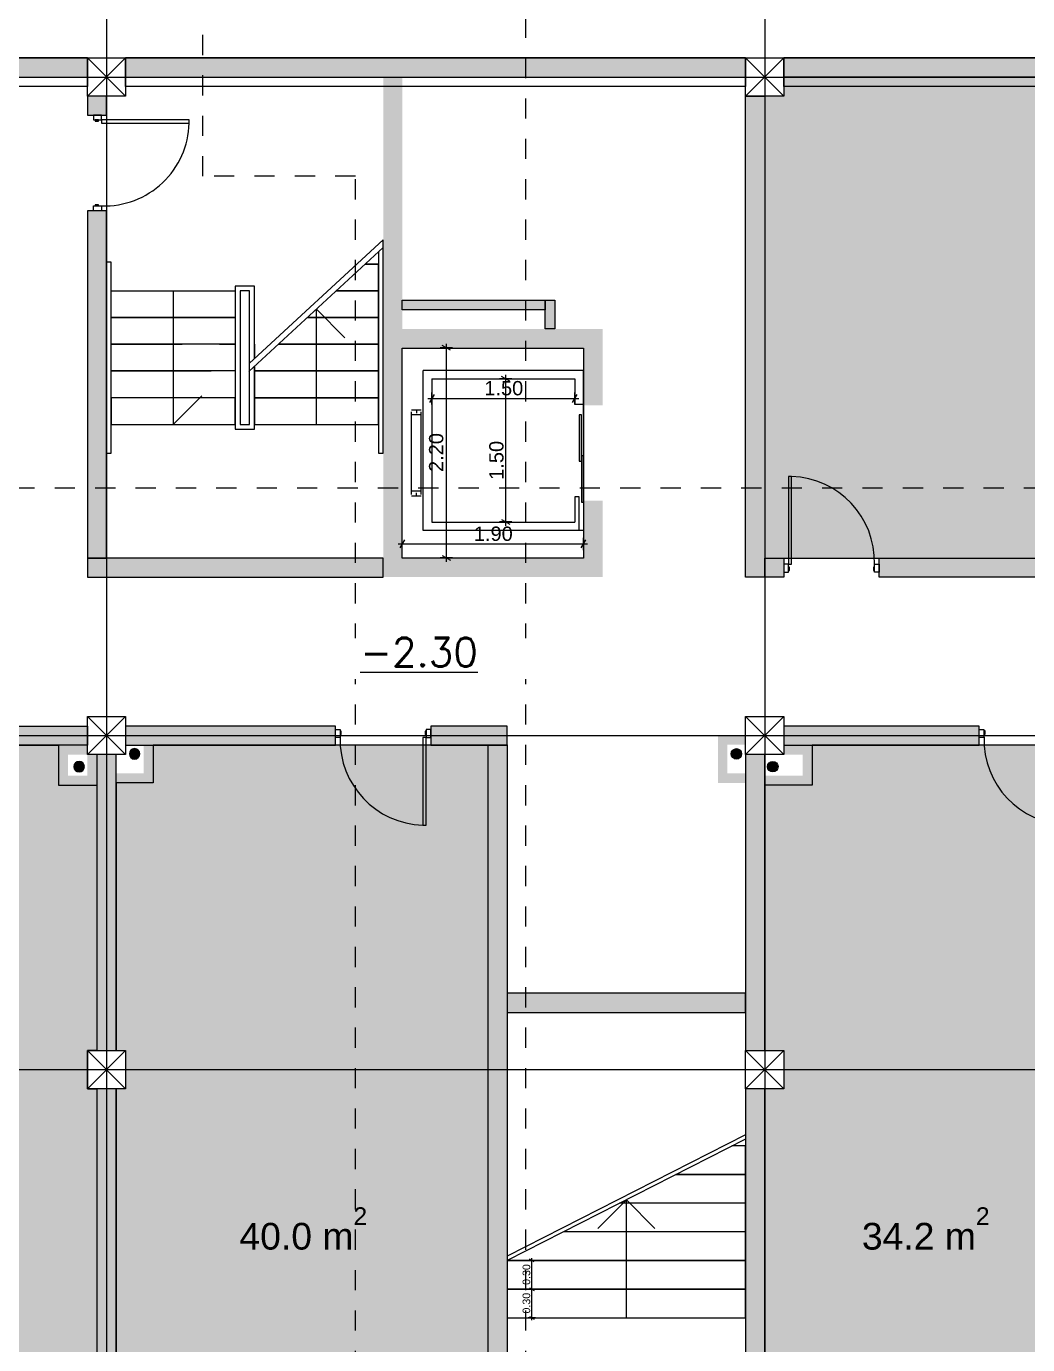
# Model space of a CAD drawing. Header units: millimetres. Extents: x 476244520 to 476657119, y 4620824743 to 4621446928.
# Drawn here: x 476396416 to 476406912, y 4620988538 to 4621002351 of the extents above; entities that cross this region are included whole.
import ezdxf

# ---------------------------------------------------------------- set-up
doc = ezdxf.new("R2010")
doc.units = ezdxf.units.MM
doc.header["$MEASUREMENT"] = 0
doc.set_wipeout_variables(frame=1)
doc.linetypes.add('Dashed', pattern=[423.333333, 211.666667, -211.666667])
doc.linetypes.add('Wipeout_Contour', pattern=[1000, 0, -1000])
for name, color, linetype, lineweight in [('2D Drafting - General_Pen_No__1_Pen_No__7', 7, 'Continuous', 0), ('2D Drafting - General_Pen_No__1_Pen_No__7_Pen_No__7', 7, 'Continuous', 0), ('2D Drafting - General_Pen_No__250_Pen_No__7_Pen_No__154', 154, 'Continuous', 0), ('2D Drafting - General_Pen_No__250_Pen_No__7_Pen_No__250', 7, 'Continuous', 0), ('2D Drafting - General_Pen_No__250_Pen_No__7_Pen_No__7', 7, 'Continuous', 0), ('Doors_Pen_No__7_Pen_No__7_Pen_No__7', 7, 'Continuous', 0), ('G-Anno-Nplt_Pen_No__142', 142, 'Continuous', 0), ('G-Anno-Nplt_Pen_No__250', 7, 'Continuous', 0), ('G-Anno-Nplt_Pen_No__4', 7, 'Continuous', 0), ('G-Anno-Nplt_Pen_No__7', 7, 'Continuous', 0), ('G-Anno-Nplt_Pen_No__8', 8, 'Continuous', 0), ('gegmebi_Pen_No__7_Pen_No__7', 7, 'Continuous', 0), ('New_._Pen_No__1', 1, 'Continuous', 0), ('New_2D Drafting - General_Pen_No__250_Pen_No__7', 7, 'Continuous', 0), ('New_2D Drafting - General_Pen_No__250_Pen_No__7_Pen_No__154', 154, 'Continuous', 0), ('New_2D Drafting - General_Pen_No__250_Pen_No__7_Pen_No__250', 7, 'Continuous', 0), ('New_2D Drafting - General_Pen_No__250_Pen_No__7_Pen_No__7', 7, 'Continuous', 0), ('New_2D Drafting - General_Pen_No__30_Pen_No__9_Pen_No__9_Pen_No__7', 7, 'Continuous', 0), ('New_R03_Nakveti_Pen_No__250', 7, 'Continuous', 0), ('New_R03_Nakveti_Pen_No__4', 7, 'Continuous', 0), ('New_reg_nak_Pen_No__7', 7, 'Continuous', 0), ('New_shenobebi_Pen_No__1', 1, 'Continuous', 0), ('New_shenobebi_Pen_No__7', 7, 'Continuous', 0), ('New_Structural - Bearing_Pen_No__250', 7, 'Continuous', 0), ('shaxtebi da milebi_Pen_No__1_Pen_No__1_Pen_No__1', 1, 'Continuous', 0), ('zoma_Pen_No__142', 142, 'Continuous', 0), ('zoma_Pen_No__5_Pen_No__5', 5, 'Continuous', 0)]:
    doc.layers.add(name, color=color, linetype=linetype, lineweight=lineweight)
doc.layers.add('zoma', color=7, linetype='Continuous')
doc.styles.add('GENERATED_STYLE_1', font='arial.ttf')
doc.styles.add('GENERATED_STYLE_2', font='arial.ttf')
doc.dimstyles.new('GENERATED_STYLE__1', dxfattribs={"dimtxt": 200, "dimasz": 64.421331, "dimexe": 0.18, "dimexo": 3, "dimgap": 0.09, "dimtad": 1, "dimtih": 1, "dimtoh": 1, "dimlfac": 0.001, "dimzin": 0, "dimdsep": 46, "dimtxsty": 'GENERATED_STYLE_2', "dimblk": 'ARROWHEAD_2', "dimblk1": 'ARROWHEAD_2', "dimblk2": 'ARROWHEAD_2', "dimcen": 0.09, "dimclrd": 142, "dimclre": 142, "dimclrt": 142, "dimadec": 0, "dimazin": 0, "dimtfac": 1, "dimtdec": 4, "dimtmove": 0, "dimatfit": 3, "dimfxl": 1, "dimtolj": 1, "dimtzin": 0, "dimarcsym": 0})
doc.dimstyles.new('GENERATED_STYLE__10', dxfattribs={"dimtxt": 150, "dimasz": 64.421331, "dimexe": 0.18, "dimexo": 3, "dimgap": 0.09, "dimtad": 1, "dimlfac": 0.001, "dimzin": 0, "dimdsep": 46, "dimtxsty": 'GENERATED_STYLE_2', "dimblk": 'ARROWHEAD_2', "dimblk1": 'ARROWHEAD_2', "dimblk2": 'ARROWHEAD_2', "dimcen": 0.09, "dimclrd": 142, "dimclre": 142, "dimclrt": 142, "dimadec": 0, "dimazin": 0, "dimtfac": 1, "dimtdec": 4, "dimtmove": 2, "dimatfit": 3, "dimfxl": 1, "dimtolj": 1, "dimtzin": 0, "dimarcsym": 0})
doc.dimstyles.new('GENERATED_STYLE__11', dxfattribs={"dimtxt": 150, "dimasz": 64.421331, "dimexe": 0.18, "dimexo": 3, "dimgap": 0.09, "dimtad": 1, "dimlfac": 0.001, "dimzin": 0, "dimdsep": 46, "dimtxsty": 'GENERATED_STYLE_2', "dimblk": 'ARROWHEAD_2', "dimblk1": 'ARROWHEAD_2', "dimblk2": 'ARROWHEAD_2', "dimcen": 0.09, "dimclrd": 142, "dimclre": 142, "dimclrt": 142, "dimadec": 0, "dimazin": 0, "dimtfac": 1, "dimtdec": 4, "dimtmove": 0, "dimatfit": 3, "dimfxl": 1, "dimtolj": 1, "dimtzin": 0, "dimarcsym": 0})
doc.dimstyles.new('GENERATED_STYLE__12', dxfattribs={"dimtxt": 80.000001, "dimasz": 38, "dimexe": 0.18, "dimexo": 3, "dimgap": 0.09, "dimtad": 1, "dimlfac": 0.001, "dimzin": 0, "dimdsep": 46, "dimtxsty": 'GENERATED_STYLE_2', "dimblk": 'ARROWHEAD_2', "dimblk1": 'ARROWHEAD_2', "dimblk2": 'ARROWHEAD_2', "dimcen": 0.09, "dimclrd": 142, "dimclre": 142, "dimclrt": 142, "dimadec": 0, "dimazin": 0, "dimtfac": 1, "dimtdec": 4, "dimtmove": 0, "dimatfit": 3, "dimfxl": 1, "dimtolj": 1, "dimtzin": 0, "dimarcsym": 0})
doc.dimstyles.new('GENERATED_STYLE__9', dxfattribs={"dimtxt": 150, "dimasz": 64.421331, "dimexe": 0.18, "dimexo": 3, "dimgap": 0.09, "dimtad": 1, "dimtih": 1, "dimtoh": 1, "dimlfac": 0.001, "dimzin": 0, "dimdsep": 46, "dimtxsty": 'GENERATED_STYLE_2', "dimblk": 'ARROWHEAD_2', "dimblk1": 'ARROWHEAD_2', "dimblk2": 'ARROWHEAD_2', "dimcen": 0.09, "dimclrd": 142, "dimclre": 142, "dimclrt": 142, "dimadec": 0, "dimazin": 0, "dimtfac": 1, "dimtdec": 4, "dimtmove": 0, "dimatfit": 3, "dimfxl": 1, "dimtolj": 1, "dimtzin": 0, "dimarcsym": 0})

# ---------------------------------------------------------------- blocks, each defined once
blk = doc.blocks.new('*D217', base_point=(476844527, 4621385791))
at = {"layer": 'zoma_Pen_No__142', "color": 142, "linetype": 'Continuous', "lineweight": 0, "transparency": 16777216}
for p, q in [((476400381, 4620996970), (476400332, 4620996886)), ((476400357, 4620996864), (476400357, 4620996992)), ((476402232, 4620996886), (476402281, 4620996970)), ((476402257, 4620996864), (476402257, 4620996992)), ((476400315, 4620996928), (476400357, 4620996928)), ((476400357, 4620996928), (476402257, 4620996928)), ((476402257, 4620996928), (476402298, 4620996928))]:
    blk.add_line(p, q, dxfattribs=at)
at = {"layer": 'zoma_Pen_No__142', "color": 142, "lineweight": 0, "transparency": 16777216, "insert": (476401107, 4620996958), "char_height": 150, "attachment_point": 7, "style": 'GENERATED_STYLE_2'}
blk.add_mtext('\\A1;{\\pql;\\fArial CYR|b0|i0|c204|p34;1.90}', dxfattribs=at)
blk = doc.blocks.new('ARROWHEAD_2')
at = {"color": 0, "linetype": 'Continuous', "lineweight": 0}
for p, q in [((0, 0), (-1, 0)), ((-0.38, -0.66), (0.38, 0.66))]:
    blk.add_line(p, q, dxfattribs=at)
blk = doc.blocks.new('*D218', base_point=(476844527, 4621385791))
at = {"layer": 'zoma_Pen_No__142', "color": 142, "linetype": 'Continuous', "lineweight": 0, "transparency": 16777216}
for p, q in [((476401504, 4620998658), (476401377, 4620998658)), ((476401483, 4620998634), (476401398, 4620998683)), ((476401441, 4620998658), (476401441, 4620998700)), ((476401441, 4620997158), (476401441, 4620998658)), ((476401504, 4620997158), (476401377, 4620997158)), ((476401398, 4620997183), (476401483, 4620997134)), ((476401441, 4620997117), (476401441, 4620997158))]:
    blk.add_line(p, q, dxfattribs=at)
at = {"layer": 'zoma_Pen_No__142', "color": 142, "lineweight": 0, "transparency": 16777216, "insert": (476401420, 4620997600), "char_height": 150, "attachment_point": 7, "rotation": 90, "style": 'GENERATED_STYLE_2'}
blk.add_mtext('\\A1;{\\pql;\\fArial CYR|b0|i0|c204|p34;1.50}', dxfattribs=at)
blk = doc.blocks.new('*D219', base_point=(476844527, 4621385791))
at = {"layer": 'zoma_Pen_No__142', "color": 142, "linetype": 'Continuous', "lineweight": 0, "transparency": 16777216}
for p, q in [((476400691, 4620998495), (476400642, 4620998410)), ((476400667, 4620998389), (476400667, 4620998516)), ((476402142, 4620998410), (476402191, 4620998495)), ((476402167, 4620998389), (476402167, 4620998516)), ((476400625, 4620998453), (476400667, 4620998453)), ((476400667, 4620998453), (476402167, 4620998453)), ((476402167, 4620998453), (476402208, 4620998453))]:
    blk.add_line(p, q, dxfattribs=at)
at = {"layer": 'zoma_Pen_No__142', "color": 142, "lineweight": 0, "transparency": 16777216, "insert": (476401217, 4620998483), "char_height": 150, "attachment_point": 7, "style": 'GENERATED_STYLE_2'}
blk.add_mtext('\\A1;{\\pql;\\fArial CYR|b0|i0|c204|p34;1.50}', dxfattribs=at)
blk = doc.blocks.new('*D220', base_point=(476844527, 4621385791))
at = {"layer": 'zoma_Pen_No__142', "color": 142, "linetype": 'Continuous', "lineweight": 0, "transparency": 16777216}
for p, q in [((476400882, 4620998982), (476400755, 4620998982)), ((476400861, 4620998957), (476400776, 4620999006)), ((476400819, 4620998982), (476400819, 4620999023)), ((476400819, 4620996782), (476400819, 4620998982)), ((476400882, 4620996782), (476400755, 4620996782)), ((476400776, 4620996806), (476400861, 4620996757)), ((476400819, 4620996740), (476400819, 4620996782))]:
    blk.add_line(p, q, dxfattribs=at)
at = {"layer": 'zoma_Pen_No__142', "color": 142, "lineweight": 0, "transparency": 16777216, "insert": (476400789, 4620997682), "char_height": 150, "attachment_point": 7, "rotation": 90, "style": 'GENERATED_STYLE_2'}
blk.add_mtext('\\A1;{\\pql;\\fArial CYR|b0|i0|c204|p34;2.20}', dxfattribs=at)
blk = doc.blocks.new('*D221', base_point=(476844527, 4621385791))
at = {"layer": 'zoma_Pen_No__142', "color": 142, "linetype": 'Continuous', "lineweight": 0, "transparency": 16777216}
for p, q in [((476401752, 4620989120), (476401677, 4620989120)), ((476401690, 4620989134), (476401740, 4620989106)), ((476401715, 4620988820), (476401715, 4620989120)), ((476401752, 4620988820), (476401677, 4620988820)), ((476401690, 4620988834), (476401740, 4620988806)), ((476401715, 4620988796), (476401715, 4620988820))]:
    blk.add_line(p, q, dxfattribs=at)
at = {"layer": 'zoma_Pen_No__142', "color": 142, "lineweight": 0, "transparency": 16777216, "insert": (476401699, 4620988864), "char_height": 80, "attachment_point": 7, "rotation": 90, "style": 'GENERATED_STYLE_2'}
blk.add_mtext('\\A1;{\\pql;\\fArial CYR|b0|i0|c204|p34;0.30}', dxfattribs=at)
blk = doc.blocks.new('*D222', base_point=(476844527, 4621385791))
at = {"layer": 'zoma_Pen_No__142', "color": 142, "linetype": 'Continuous', "lineweight": 0, "transparency": 16777216}
for p, q in [((476401752, 4620989420), (476401677, 4620989420)), ((476401740, 4620989406), (476401690, 4620989434)), ((476401715, 4620989420), (476401715, 4620989445)), ((476401715, 4620989120), (476401715, 4620989420)), ((476401752, 4620989120), (476401677, 4620989120)), ((476401690, 4620989134), (476401740, 4620989106))]:
    blk.add_line(p, q, dxfattribs=at)
at = {"layer": 'zoma_Pen_No__142', "color": 142, "lineweight": 0, "transparency": 16777216, "insert": (476401699, 4620989164), "char_height": 80, "attachment_point": 7, "rotation": 90, "style": 'GENERATED_STYLE_2'}
blk.add_mtext('\\A1;{\\pql;\\fArial CYR|b0|i0|c204|p34;0.30}', dxfattribs=at)
blk = doc.blocks.new('*D361', base_point=(476844527, 4621385791))
at = {"layer": 'zoma_Pen_No__142', "color": 142, "linetype": 'Continuous', "lineweight": 0, "transparency": 16777216}
for p, q in [((476390554, 4621024182), (476390554, 4621024309)), ((476397054, 4621024182), (476397054, 4621024309)), ((476390579, 4621024288), (476390530, 4621024204)), ((476390554, 4621024246), (476397054, 4621024246)), ((476397079, 4621024288), (476397030, 4621024204))]:
    blk.add_line(p, q, dxfattribs=at)
at = {"layer": 'zoma_Pen_No__142', "color": 142, "lineweight": 0, "transparency": 16777216, "char_height": 200, "attachment_point": 7, "style": 'GENERATED_STYLE_2'}
for s, insert in [('\\A1;{\\pql;\\fArial CYR|b0|i0|c204|p34;6.50}', (476393538, 4621024286)), ('\\A1;{\\pql;\\fArial CYR|b0|i0|c204|p34;0.40}', (476396498, 4621024286))]:
    blk.add_mtext(s, dxfattribs=dict(at, insert=insert))
blk = doc.blocks.new('*D362', base_point=(476844527, 4621385791))
at = {"layer": 'zoma_Pen_No__142', "color": 142, "linetype": 'Continuous', "lineweight": 0, "transparency": 16777216}
for p, q in [((476397054, 4621024182), (476397054, 4621024309)), ((476397454, 4621024182), (476397454, 4621024309)), ((476397079, 4621024288), (476397030, 4621024204)), ((476397054, 4621024246), (476397454, 4621024246)), ((476397479, 4621024288), (476397430, 4621024204))]:
    blk.add_line(p, q, dxfattribs=at)
blk = doc.blocks.new('*D363', base_point=(476844527, 4621385791))
at = {"layer": 'zoma_Pen_No__142', "color": 142, "linetype": 'Continuous', "lineweight": 0, "transparency": 16777216}
for p, q in [((476397454, 4621024182), (476397454, 4621024309)), ((476403954, 4621024182), (476403954, 4621024309)), ((476397479, 4621024288), (476397430, 4621024204)), ((476397454, 4621024246), (476403954, 4621024246)), ((476403979, 4621024288), (476403930, 4621024204))]:
    blk.add_line(p, q, dxfattribs=at)
at = {"layer": 'zoma_Pen_No__142', "color": 142, "lineweight": 0, "transparency": 16777216, "char_height": 200, "attachment_point": 7, "style": 'GENERATED_STYLE_2'}
for s, insert in [('\\A1;{\\pql;\\fArial CYR|b0|i0|c204|p34;6.50}', (476400438, 4621024286)), ('\\A1;{\\pql;\\fArial CYR|b0|i0|c204|p34;0.40}', (476403398, 4621024286))]:
    blk.add_mtext(s, dxfattribs=dict(at, insert=insert))
blk = doc.blocks.new('*D364', base_point=(476844527, 4621385791))
at = {"layer": 'zoma_Pen_No__142', "color": 142, "linetype": 'Continuous', "lineweight": 0, "transparency": 16777216}
for p, q in [((476403954, 4621024182), (476403954, 4621024309)), ((476404354, 4621024182), (476404354, 4621024309)), ((476403979, 4621024288), (476403930, 4621024204)), ((476403954, 4621024246), (476404354, 4621024246)), ((476404379, 4621024288), (476404330, 4621024204))]:
    blk.add_line(p, q, dxfattribs=at)
blk = doc.blocks.new('*D365', base_point=(476844527, 4621385791))
at = {"layer": 'zoma_Pen_No__142', "color": 142, "linetype": 'Continuous', "lineweight": 0, "transparency": 16777216}
for p, q in [((476404354, 4621024182), (476404354, 4621024309)), ((476410854, 4621024182), (476410854, 4621024309)), ((476404379, 4621024288), (476404330, 4621024204)), ((476404354, 4621024246), (476410854, 4621024246)), ((476410879, 4621024288), (476410830, 4621024204))]:
    blk.add_line(p, q, dxfattribs=at)
at = {"layer": 'zoma_Pen_No__142', "color": 142, "lineweight": 0, "transparency": 16777216, "char_height": 200, "attachment_point": 7, "style": 'GENERATED_STYLE_2'}
for s, insert in [('\\A1;{\\pql;\\fArial CYR|b0|i0|c204|p34;6.50}', (476407338, 4621024286)), ('\\A1;{\\pql;\\fArial CYR|b0|i0|c204|p34;0.40}', (476410298, 4621024286))]:
    blk.add_mtext(s, dxfattribs=dict(at, insert=insert))

msp = doc.modelspace()

# ---------------------------------------------------------------- hatches: boundary and pattern name
at = {"layer": '2D Drafting - General_Pen_No__250_Pen_No__7_Pen_No__154', "linetype": 'Continuous', "lineweight": 0}
for points in [[(476397055.829, 4621001820.052), (476397055.829, 4621002020.052), (476390555.829, 4621002020.052), (476390555.829, 4621001820.052)], [(476403955.829, 4621001820.052), (476403955.829, 4621002020.052), (476397455.829, 4621002020.052), (476397455.829, 4621001820.052)], [(476410855.829, 4621001820.052), (476410855.829, 4621002020.052), (476404355.829, 4621002020.052), (476404355.829, 4621001820.052)]]:
    msp.add_hatch(color=154, dxfattribs=at).paths.add_polyline_path(points)
at = {"layer": '2D Drafting - General_Pen_No__250_Pen_No__7_Pen_No__7', "linetype": 'Continuous', "lineweight": 0}
for points in [[(476400156.619, 4621001820.052), (476400356.619, 4621001820.052), (476400356.619, 4620999180.062), (476400156.619, 4620999180.062)], [(476397255.829, 4621001419.64), (476397255.829, 4621001620.052), (476397055.829, 4621001620.052), (476397055.829, 4621001419.64)], [(476404155.749, 4621001620.052), (476404155.749, 4620996580.214), (476403955.749, 4620996580.214), (476403955.749, 4621001620.052)], [(476397255.829, 4620996780.214), (476397255.829, 4621000419.64), (476397055.829, 4621000419.64), (476397055.829, 4620996780.214)], [(476404355.829, 4620996780.214), (476404355.829, 4620996580.214), (476404155.829, 4620996580.214), (476404155.829, 4620996780.214)], [(476409105.96, 4620996580.214), (476405355.829, 4620996580.214), (476405355.829, 4620996780.214), (476409105.96, 4620996780.214)], [(476395005.829, 4620994820.052), (476395005.829, 4620995020.052), (476397055.829, 4620995020.052), (476397055.829, 4620994820.052)], [(476399655.829, 4620995020.052), (476397455.829, 4620995020.052), (476397455.829, 4620994820.052), (476399655.829, 4620994820.052)], [(476401455.829, 4620995020.052), (476400655.829, 4620995020.052), (476400655.829, 4620994820.052), (476401455.829, 4620994820.052)], [(476406405.04, 4620994820.052), (476406405.04, 4620995020.052), (476404355.04, 4620995020.052), (476404355.04, 4620994820.052)], [(476403665.641, 4620994423.31), (476403955.829, 4620994423.31), (476403955.829, 4620994523.31), (476403765.829, 4620994523.31), (476403765.829, 4620994823.766), (476403955.829, 4620994823.766), (476403955.829, 4620994923.31), (476403665.829, 4620994923.31), (476403665.641, 4620994923.31)], [(476396754.207, 4620994820.052), (476397054.207, 4620994820.052), (476397054.207, 4620994720.052), (476396854.207, 4620994720.052), (476396854.207, 4620994499.221), (476397054.559, 4620994499.221), (476397054.559, 4620994720.052), (476397154.207, 4620994720.052), (476397154.207, 4620994499.221), (476397154.207, 4620994399.034), (476396754.207, 4620994399.034)], [(476397645.829, 4620994823.31), (476397746.017, 4620994823.31), (476397746.017, 4620994423.31), (476397355.829, 4620994423.31), (476397355.829, 4620994523.31), (476397645.829, 4620994523.31)], [(476401255.829, 4620984520.052), (476401255.829, 4620994823.31), (476401455.829, 4620994823.31), (476401455.829, 4620984520.052)], [(476404154.207, 4620994399.034), (476404654.207, 4620994399.034), (476404654.207, 4620994820.052), (476404354.207, 4620994820.052), (476404354.207, 4620994720.052), (476404554.207, 4620994720.052), (476404554.207, 4620994499.221), (476404154.207, 4620994499.221)], [(476397155.829, 4620994720.052), (476397155.829, 4620991620.052), (476397355.829, 4620991620.052), (476397355.829, 4620994720.052)], [(476403955.829, 4620991620.052), (476404155.829, 4620991620.052), (476404155.829, 4620994720.052), (476403955.829, 4620994720.052)], [(476397155.829, 4620984720.052), (476397355.829, 4620984720.052), (476397355.829, 4620991220.052), (476397155.829, 4620991220.052)], [(476403955.829, 4620984720.052), (476404155.829, 4620984720.052), (476404155.829, 4620991220.052), (476403955.829, 4620991220.052)]]:
    msp.add_hatch(color=7, dxfattribs=at).paths.add_polyline_path(points)
at = {"layer": 'G-Anno-Nplt_Pen_No__7', "linetype": 'Continuous', "lineweight": 0}
msp.add_hatch(color=7, dxfattribs=at).paths.add_polyline_path([(476397055.829, 4620996580.214), (476400156.619, 4620996580.214), (476400156.619, 4620996780.214), (476397055.829, 4620996780.214)])
at = {"layer": 'G-Anno-Nplt_Pen_No__8', "linetype": 'Continuous', "lineweight": 0, "true_color": 0x202020}
for points in [[(476404155.829, 4620999180.062), (476404155.829, 4620996780.214), (476409105.96, 4620996780.214), (476409105.96, 4620995020.052), (476410555.829, 4620995020.052), (476410555.829, 4620995410.24), (476410955.829, 4620995410.24), (476410955.829, 4621001620.052), (476410855.829, 4621001620.052), (476410855.829, 4621001820.052), (476404355.829, 4621001820.052), (476404355.829, 4621001620.052), (476404155.829, 4621001620.052)], [(476393905.829, 4620984520.052), (476393905.829, 4620994820.052), (476396754.207, 4620994820.052), (476396754.207, 4620994399.034), (476397155.829, 4620994399.034), (476397155.829, 4620991620.052), (476397055.829, 4620991620.052), (476397055.829, 4620991220.052), (476397155.829, 4620991220.052), (476397155.829, 4620984720.052), (476397055.829, 4620984720.052), (476397055.829, 4620984520.052)], [(476397355.829, 4620984720.052), (476397455.829, 4620984720.052), (476397455.829, 4620984520.052), (476401255.829, 4620984520.052), (476401255.829, 4620994820.052), (476397746.017, 4620994820.052), (476397746.017, 4620994423.31), (476397355.829, 4620994423.31), (476397355.829, 4620991620.052), (476397455.83, 4620991620.052), (476397455.83, 4620991220.052), (476397355.829, 4620991220.052)], [(476404155.829, 4620991220.052), (476404155.829, 4620984720.052), (476404355.829, 4620984720.052), (476404355.829, 4620984520.052), (476407505.829, 4620984520.052), (476407505.829, 4620994820.052), (476404654.207, 4620994820.052), (476404654.207, 4620994399.034), (476404155.829, 4620994399.034), (476404155.829, 4620991620.052), (476404355.829, 4620991620.052), (476404355.829, 4620991220.052)]]:
    msp.add_hatch(color=250, dxfattribs=at).paths.add_polyline_path(points)
at = {"layer": 'New_2D Drafting - General_Pen_No__250_Pen_No__7', "linetype": 'Continuous', "lineweight": 0}
msp.add_hatch(color=7, dxfattribs=at).paths.add_polyline_path([(476403955.829, 4620992020.051), (476403955.829, 4620992220.057), (476401455.829, 4620992220.051), (476401455.829, 4620992020.051)])
at = {"layer": 'New_2D Drafting - General_Pen_No__250_Pen_No__7_Pen_No__154', "linetype": 'Continuous', "lineweight": 0}
for points in [[(476400156.619, 4620999180.062), (476400356.619, 4620999180.062), (476402456.619, 4620999180.062), (476402456.619, 4620998380.062), (476402256.619, 4620998380.062), (476402256.619, 4620998980.062), (476400356.619, 4620998980.062), (476400156.619, 4620998980.062)], [(476400156.619, 4620998980.062), (476400356.619, 4620998980.062), (476400356.619, 4620996780.062), (476402256.619, 4620996780.062), (476402256.619, 4620997380.062), (476402456.619, 4620997380.062), (476402456.619, 4620996580.062), (476400156.619, 4620996580.062), (476400156.619, 4620996780.062)]]:
    msp.add_hatch(color=154, dxfattribs=at).paths.add_polyline_path(points)
at = {"layer": 'New_2D Drafting - General_Pen_No__250_Pen_No__7_Pen_No__7', "linetype": 'Continuous', "lineweight": 0}
msp.add_hatch(color=7, dxfattribs=at).paths.add_polyline_path([(476400355.829, 4620999380.522), (476400355.829, 4620999480.522), (476401855.829, 4620999480.522), (476401855.829, 4620999380.522)])
at = {"layer": 'New_2D Drafting - General_Pen_No__30_Pen_No__9_Pen_No__9_Pen_No__7', "linetype": 'Continuous', "lineweight": 0}
msp.add_hatch(color=7, dxfattribs=at).paths.add_polyline_path([(476401955.829, 4620999480.522), (476401955.829, 4620999180.062), (476401855.829, 4620999180.062), (476401855.829, 4620999480.522)])
at = {"layer": 'shaxtebi da milebi_Pen_No__1_Pen_No__1_Pen_No__1', "linetype": 'Continuous', "lineweight": 0}
for points in [[(476397605.829, 4620994728.31, -1), (476397495.829, 4620994728.31, -1)], [(476403804.207, 4620994728.31, 1), (476403914.207, 4620994728.31, 1)], [(476396969.084, 4620994539.221, -1), (476396969.084, 4620994649.221, -1)], [(476404240.829, 4620994539.221, 1), (476404240.829, 4620994649.221, 1)]]:
    msp.add_hatch(color=1, dxfattribs=at).paths.add_polyline_path(points)

# ---------------------------------------------------------------- linework, layer by layer
at = {"layer": '2D Drafting - General_Pen_No__1_Pen_No__7', "color": 7, "linetype": 'Continuous', "lineweight": 0}
for p, q in [((476397055.829, 4621001620.052), (476397455.829, 4621002020.052)), ((476397455.829, 4621001620.052), (476397055.829, 4621002020.052)), ((476403955.829, 4621001620.052), (476404355.829, 4621002020.052)), ((476404355.829, 4621001620.052), (476403955.829, 4621002020.052)), ((476397055.829, 4620994720.052), (476397455.829, 4620995120.052)), ((476397455.829, 4620994720.052), (476397055.829, 4620995120.052)), ((476403955.829, 4620994720.052), (476404355.829, 4620995120.052)), ((476404355.829, 4620994720.052), (476403955.829, 4620995120.052)), ((476397055.829, 4620991220.052), (476397455.829, 4620991620.052)), ((476397455.829, 4620991220.052), (476397055.829, 4620991620.052)), ((476403955.829, 4620991220.052), (476404355.829, 4620991620.052)), ((476404355.829, 4620991220.052), (476403955.829, 4620991620.052))]:
    msp.add_line(p, q, dxfattribs=at)
at = {"layer": '2D Drafting - General_Pen_No__1_Pen_No__7', "color": 7, "linetype": 'Continuous', "lineweight": 0, "flags": 128}
for points in [[(476397055.829, 4621001720.052), (476390555.829, 4621001720.052), (476390555.829, 4621002020.052), (476397055.829, 4621002020.052)], [(476397455.829, 4621001620.052), (476397055.829, 4621001620.052), (476397055.829, 4621002020.052), (476397455.829, 4621002020.052)], [(476403955.829, 4621001720.052), (476397455.829, 4621001720.052), (476397455.829, 4621002020.052), (476403955.829, 4621002020.052)], [(476404355.829, 4621001620.052), (476403955.829, 4621001620.052), (476403955.829, 4621002020.052), (476404355.829, 4621002020.052)], [(476410855.829, 4621001720.052), (476404355.829, 4621001720.052), (476404355.829, 4621002020.052), (476410855.829, 4621002020.052)], [(476397455.829, 4620994720.052), (476397055.829, 4620994720.052), (476397055.829, 4620995120.052), (476397455.829, 4620995120.052)], [(476404355.829, 4620994720.052), (476403955.829, 4620994720.052), (476403955.829, 4620995120.052), (476404355.829, 4620995120.052)], [(476397455.829, 4620991220.052), (476397055.829, 4620991220.052), (476397055.829, 4620991620.052), (476397455.829, 4620991620.052)], [(476404355.829, 4620991220.052), (476403955.829, 4620991220.052), (476403955.829, 4620991620.052), (476404355.829, 4620991620.052)]]:
    msp.add_lwpolyline(points, close=True, dxfattribs=at)
at = {"layer": '2D Drafting - General_Pen_No__1_Pen_No__7_Pen_No__7', "color": 7, "linetype": 'Continuous', "lineweight": 0}
for centre, start, end in [((476397230.358, 4621001361.917), 268.396194, 358.396194), ((476404413.552, 4620996741.423), 358.396194, 88.396194), ((476400598.107, 4620994873.937), 178.396194, 268.396194), ((476407348.107, 4620994877.253), 178.396194, 268.396194)]:
    msp.add_arc(centre, 893.239, start, end, dxfattribs=at)
at = {"layer": '2D Drafting - General_Pen_No__250_Pen_No__7_Pen_No__250', "color": 7, "linetype": 'Continuous', "lineweight": 0, "flags": 128}
for points in [[(476397055.829, 4621001820.052), (476397055.829, 4621002020.052), (476390555.829, 4621002020.052), (476390555.829, 4621001820.052)], [(476403955.829, 4621001820.052), (476403955.829, 4621002020.052), (476397455.829, 4621002020.052), (476397455.829, 4621001820.052)], [(476410855.829, 4621001820.052), (476410855.829, 4621002020.052), (476404355.829, 4621002020.052), (476404355.829, 4621001820.052)], [(476397255.829, 4621001419.64), (476397255.829, 4621001620.052), (476397055.829, 4621001620.052), (476397055.829, 4621001419.64)], [(476404155.749, 4621001620.052), (476404155.749, 4620996580.214), (476403955.749, 4620996580.214), (476403955.749, 4621001620.052)], [(476397255.829, 4620996780.214), (476397255.829, 4621000419.64), (476397055.829, 4621000419.64), (476397055.829, 4620996780.214)], [(476404355.829, 4620996780.214), (476404355.829, 4620996580.214), (476404155.829, 4620996580.214), (476404155.829, 4620996780.214)], [(476409105.96, 4620996580.214), (476405355.829, 4620996580.214), (476405355.829, 4620996780.214), (476409105.96, 4620996780.214)], [(476401255.829, 4620984520.052), (476401255.829, 4620994823.31), (476401455.829, 4620994823.31), (476401455.829, 4620984520.052)], [(476397155.829, 4620994720.052), (476397155.829, 4620991620.052), (476397355.829, 4620991620.052), (476397355.829, 4620994720.052)], [(476403955.829, 4620991620.052), (476404155.829, 4620991620.052), (476404155.829, 4620994720.052), (476403955.829, 4620994720.052)], [(476397155.829, 4620984720.052), (476397355.829, 4620984720.052), (476397355.829, 4620991220.052), (476397155.829, 4620991220.052)], [(476403955.829, 4620984720.052), (476404155.829, 4620984720.052), (476404155.829, 4620991220.052), (476403955.829, 4620991220.052)]]:
    msp.add_lwpolyline(points, close=True, dxfattribs=at)
at = {"layer": '2D Drafting - General_Pen_No__250_Pen_No__7_Pen_No__7', "color": 7, "linetype": 'Continuous', "lineweight": 0, "flags": 128}
for points in [[(476395005.829, 4620994820.052), (476395005.829, 4620995020.052), (476397055.829, 4620995020.052), (476397055.829, 4620994820.052)], [(476399655.829, 4620995020.052), (476397455.829, 4620995020.052), (476397455.829, 4620994820.052), (476399655.829, 4620994820.052)], [(476401455.829, 4620995020.052), (476400655.829, 4620995020.052), (476400655.829, 4620994820.052), (476401455.829, 4620994820.052)], [(476406405.04, 4620994820.052), (476406405.04, 4620995020.052), (476404355.04, 4620995020.052), (476404355.04, 4620994820.052)]]:
    msp.add_lwpolyline(points, close=True, dxfattribs=at)
at = {"layer": 'Doors_Pen_No__7_Pen_No__7_Pen_No__7', "color": 7, "linetype": 'Continuous', "lineweight": 0, "flags": 128}
for points in [[(476397120.691, 4621001419.64), (476397120.691, 4621001370.251), (476397205.358, 4621001370.251), (476397205.358, 4621001419.64)], [(476397138.691, 4621001370.251), (476397138.691, 4621001359.14), (476397172.024, 4621001359.14), (476397172.024, 4621001370.251)], [(476397205.358, 4621001370.251), (476397205.358, 4621001336.917), (476398123.246, 4621001336.917), (476398123.246, 4621001370.251)], [(476397120.691, 4621000419.64), (476397120.691, 4621000469.029), (476397205.358, 4621000469.029), (476397205.358, 4621000419.64)], [(476397138.691, 4621000480.14), (476397138.691, 4621000469.029), (476397172.024, 4621000469.029), (476397172.024, 4621000480.14)], [(476404405.218, 4620996716.423), (476404438.552, 4620996716.423), (476404438.552, 4620997634.311), (476404405.218, 4620997634.311)], [(476404355.829, 4620996631.756), (476404405.218, 4620996631.756), (476404405.218, 4620996716.423), (476404355.829, 4620996716.423)], [(476404405.218, 4620996649.756), (476404416.329, 4620996649.756), (476404416.329, 4620996683.089), (476404405.218, 4620996683.089)], [(476405295.329, 4620996649.756), (476405306.44, 4620996649.756), (476405306.44, 4620996683.089), (476405295.329, 4620996683.089)], [(476405355.829, 4620996631.756), (476405306.44, 4620996631.756), (476405306.44, 4620996716.423), (476405355.829, 4620996716.423)], [(476399655.829, 4620994983.604), (476399705.218, 4620994983.604), (476399705.218, 4620994898.937), (476399655.829, 4620994898.937)], [(476399716.329, 4620994965.604), (476399705.218, 4620994965.604), (476399705.218, 4620994932.271), (476399716.329, 4620994932.271)], [(476400606.44, 4620994898.937), (476400573.107, 4620994898.937), (476400573.107, 4620993981.048), (476400606.44, 4620993981.048)], [(476400606.44, 4620994965.604), (476400595.329, 4620994965.604), (476400595.329, 4620994932.271), (476400606.44, 4620994932.271)], [(476400655.829, 4620994983.604), (476400606.44, 4620994983.604), (476400606.44, 4620994898.937), (476400655.829, 4620994898.937)], [(476406405.04, 4620994983.662), (476406454.429, 4620994983.662), (476406454.429, 4620994898.995), (476406405.04, 4620994898.995)], [(476406466.329, 4620994968.92), (476406455.218, 4620994968.92), (476406455.218, 4620994935.586), (476406466.329, 4620994935.586)]]:
    msp.add_lwpolyline(points, close=True, dxfattribs=at)
at = {"layer": 'G-Anno-Nplt_Pen_No__250', "color": 7, "linetype": 'Continuous', "lineweight": 0, "flags": 128}
msp.add_lwpolyline([(476397055.829, 4620996580.214), (476400156.619, 4620996580.214), (476400156.619, 4620996780.214), (476397055.829, 4620996780.214)], close=True, dxfattribs=at)
at = {"layer": 'G-Anno-Nplt_Pen_No__4', "color": 7, "linetype": 'Continuous', "lineweight": 0, "flags": 128}
for points in [[(476404155.829, 4620999180.062), (476404155.829, 4620996780.214), (476409105.96, 4620996780.214), (476409105.96, 4620995020.052), (476410555.829, 4620995020.052), (476410555.829, 4620995410.24), (476410955.829, 4620995410.24), (476410955.829, 4621001620.052), (476410855.829, 4621001620.052), (476410855.829, 4621001820.052), (476404355.829, 4621001820.052), (476404355.829, 4621001620.052), (476404155.829, 4621001620.052)], [(476393905.829, 4620984520.052), (476393905.829, 4620994820.052), (476396754.207, 4620994820.052), (476396754.207, 4620994399.034), (476397155.829, 4620994399.034), (476397155.829, 4620991620.052), (476397055.829, 4620991620.052), (476397055.829, 4620991220.052), (476397155.829, 4620991220.052), (476397155.829, 4620984720.052), (476397055.829, 4620984720.052), (476397055.829, 4620984520.052)], [(476397355.829, 4620984720.052), (476397455.829, 4620984720.052), (476397455.829, 4620984520.052), (476401255.829, 4620984520.052), (476401255.829, 4620994820.052), (476397746.017, 4620994820.052), (476397746.017, 4620994423.31), (476397355.829, 4620994423.31), (476397355.829, 4620991620.052), (476397455.83, 4620991620.052), (476397455.83, 4620991220.052), (476397355.829, 4620991220.052)], [(476404155.829, 4620991220.052), (476404155.829, 4620984720.052), (476404355.829, 4620984720.052), (476404355.829, 4620984520.052), (476407505.829, 4620984520.052), (476407505.829, 4620994820.052), (476404654.207, 4620994820.052), (476404654.207, 4620994399.034), (476404155.829, 4620994399.034), (476404155.829, 4620991620.052), (476404355.829, 4620991620.052), (476404355.829, 4620991220.052)]]:
    msp.add_lwpolyline(points, close=True, dxfattribs=at)
at = {"layer": 'gegmebi_Pen_No__7_Pen_No__7', "color": 7, "linetype": 'Continuous', "lineweight": 0, "flags": 128}
for points in [[(476400105.829, 4620999986.368), (476400105.829, 4620997880.214), (476400155.829, 4620997880.214), (476400155.829, 4621000112.71)], [(476399665.829, 4620999580.214), (476400105.829, 4620999580.214), (476400105.829, 4620999860.214), (476399969.163, 4620999860.214)], [(476399969.163, 4620999860.214), (476400105.829, 4620999860.214)], [(476397955.829, 4620999580.214), (476397955.829, 4620998180.214), (476398255.829, 4620998480.214)], [(476398805.829, 4620998866.556), (476398805.829, 4620999629.789), (476398605.829, 4620999629.789), (476398605.829, 4620998866.556)], [(476399362.496, 4620999300.214), (476400105.829, 4620999300.214), (476400105.829, 4620999580.214), (476399665.829, 4620999580.214)], [(476399455.829, 4620998180.214), (476399455.829, 4620999386.368), (476399755.829, 4620999086.368)], [(476398439.366, 4620999020.214), (476397305.829, 4620999020.214), (476397305.829, 4620999300.214), (476398605.829, 4620999300.214)], [(476398605.829, 4620999300.214), (476398605.829, 4620999020.214), (476398439.366, 4620999020.214)], [(476399059.163, 4620999020.214), (476400105.829, 4620999020.214), (476400105.829, 4620999300.214), (476399362.496, 4620999300.214)], [(476398605.829, 4620998740.214), (476397305.829, 4620998740.214), (476397305.829, 4620999020.214), (476398049.163, 4620999020.214)], [(476398439.366, 4620999020.214), (476398605.829, 4620999020.214), (476398605.829, 4620998786.368)], [(476398805.829, 4620999020.214), (476398805.829, 4620998866.556)], [(476398805.829, 4620998786.368), (476398805.829, 4620998740.214), (476400105.829, 4620998740.214), (476400105.829, 4620999020.214), (476399059.163, 4620999020.214)], [(476398605.829, 4620998786.368), (476398605.829, 4620998130.214), (476398805.829, 4620998130.214), (476398805.829, 4620998786.368)], [(476398605.829, 4620998506.368), (476398605.829, 4620998460.214), (476397305.829, 4620998460.214), (476397305.829, 4620998740.214), (476398352.496, 4620998740.214)], [(476398605.829, 4620998460.214), (476397305.829, 4620998460.214), (476397305.829, 4620998180.214), (476398605.829, 4620998180.214)], [(476398605.829, 4620998180.214), (476398605.829, 4620998460.214)], [(476402705.829, 4620988820.051), (476402705.829, 4620990056.431), (476402405.829, 4620989756.431)], [(476402705.829, 4620990056.431), (476403005.829, 4620989756.431)]]:
    msp.add_lwpolyline(points, dxfattribs=at)
for points in [[(476397305.829, 4620999880.214), (476397255.829, 4620999880.214), (476397255.829, 4620997880.214), (476397305.829, 4620997880.214)], [(476398605.829, 4620999580.214), (476398605.829, 4620999300.214), (476397305.829, 4620999300.214), (476397305.829, 4620999580.214)], [(476398755.829, 4620999580.214), (476398655.829, 4620999580.214), (476398655.829, 4620998180.214), (476398755.829, 4620998180.214)], [(476398805.829, 4620998740.214), (476398805.829, 4620998460.214), (476400105.829, 4620998460.214), (476400105.829, 4620998740.214)], [(476398805.829, 4620998460.214), (476398805.829, 4620998180.214), (476400105.829, 4620998180.214), (476400105.829, 4620998460.214)]]:
    msp.add_lwpolyline(points, close=True, dxfattribs=at)
at = {"layer": 'New_2D Drafting - General_Pen_No__250_Pen_No__7', "color": 7, "linetype": 'Continuous', "lineweight": 0, "flags": 128}
msp.add_lwpolyline([(476403955.829, 4620992020.051), (476403955.829, 4620992220.057), (476401455.829, 4620992220.051), (476401455.829, 4620992020.051)], close=True, dxfattribs=at)
at = {"layer": 'New_2D Drafting - General_Pen_No__250_Pen_No__7_Pen_No__250', "color": 7, "linetype": 'Continuous', "lineweight": 0, "flags": 128}
msp.add_lwpolyline([(476400355.829, 4620999380.522), (476400355.829, 4620999480.522), (476401855.829, 4620999480.522), (476401855.829, 4620999380.522)], close=True, dxfattribs=at)
at = {"layer": 'New_2D Drafting - General_Pen_No__30_Pen_No__9_Pen_No__9_Pen_No__7', "color": 7, "linetype": 'Continuous', "lineweight": 0, "flags": 128}
msp.add_lwpolyline([(476401955.829, 4620999480.522), (476401955.829, 4620999180.062), (476401855.829, 4620999180.062), (476401855.829, 4620999480.522)], close=True, dxfattribs=at)
at = {"layer": 'New_R03_Nakveti_Pen_No__250', "color": 7, "linetype": 'Continuous', "lineweight": 0}
for p, q in [((476400555.059, 4620998330.062), (476400455.059, 4620998330.062)), ((476400455.059, 4620997446.729), (476400455.059, 4620998313.396)), ((476400555.059, 4620998280.062), (476400455.059, 4620998280.062)), ((476400505.059, 4620998330.062), (476400505.059, 4620998296.729)), ((476400555.059, 4620997446.729), (476400555.059, 4620998313.396)), ((476400555.059, 4620997480.062), (476400455.059, 4620997480.062)), ((476400555.059, 4620997430.062), (476400455.059, 4620997430.062)), ((476400505.059, 4620997430.062), (476400505.059, 4620997463.396))]:
    msp.add_line(p, q, dxfattribs=at)
at = {"layer": 'New_R03_Nakveti_Pen_No__4', "color": 7, "linetype": 'Continuous', "lineweight": 0}
for p, q in [((476400577.247, 4620997066.992), (476400577.247, 4620998746.364)), ((476402256.619, 4620998746.364), (476400577.247, 4620998746.364)), ((476400666.933, 4620998656.678), (476400666.933, 4620997156.678)), ((476400666.933, 4620998656.678), (476402166.933, 4620998656.678)), ((476402166.933, 4620998656.678), (476402166.933, 4620998391.73)), ((476402256.619, 4620998391.73), (476402256.619, 4620998746.364)), ((476402166.933, 4620998391.73), (476402256.619, 4620998391.73)), ((476402256.619, 4620997421.626), (476402256.619, 4620998391.73)), ((476402211.776, 4620997421.626), (476402166.933, 4620997421.626)), ((476402166.933, 4620997421.626), (476402166.933, 4620997156.678)), ((476402211.776, 4620997066.992), (476402211.776, 4620997421.626)), ((476402256.619, 4620997421.626), (476402256.619, 4620997066.992)), ((476400666.933, 4620997156.678), (476402166.933, 4620997156.678)), ((476402256.619, 4620997066.992), (476400577.247, 4620997066.992))]:
    msp.add_line(p, q, dxfattribs=at)
for points in [[(476402234.197, 4620997794.57), (476402234.197, 4620998279.623), (476402211.776, 4620998279.623), (476402211.776, 4620997794.57)], [(476402256.619, 4620997365.572), (476402256.619, 4620997850.624), (476402234.197, 4620997850.624), (476402234.197, 4620997365.572)]]:
    msp.add_lwpolyline(points, close=True, dxfattribs=at)
at = {"layer": 'New_reg_nak_Pen_No__7', "color": 7, "linetype": 'Continuous', "lineweight": 0, "flags": 128}
msp.add_lwpolyline([(476399455.725, 4621002019.969), (476399455.725, 4621002019.937)], dxfattribs=at)
at = {"layer": 'New_shenobebi_Pen_No__1', "color": 1, "linetype": 'Dashed', "lineweight": 0}
for points in [[(476399865.328, 4620981488.422), (476399865.328, 4621000780.079), (476398266.855, 4621000780.079), (476398266.855, 4621006317.288)], [(476401650.445, 4620981488.422), (476401650.445, 4621006317.288)], [(476385707.408, 4620997515.754), (476436780.621, 4620997515.754)]]:
    msp.add_lwpolyline(points, dxfattribs=at)
at = {"layer": 'New_shenobebi_Pen_No__7', "color": 7, "linetype": 'Continuous', "lineweight": 0}
for points in [[(476398749.789, 4620998734.638), (476400155.829, 4621000032.522)], [(476398755.829, 4620998820.402), (476400155.829, 4621000112.71)], [(476403223.641, 4620990320.051), (476403955.829, 4620990320.051), (476403955.829, 4620990620.051), (476403812.912, 4620990620.051)], [(476403955.829, 4620990020.051), (476403955.829, 4620990320.051), (476403223.641, 4620990320.051)], [(476403955.829, 4620989720.051), (476403955.829, 4620990020.051), (476402634.37, 4620990020.051)], [(476401455.829, 4620989720.051), (476401455.829, 4620989420.051), (476403955.829, 4620989420.051), (476403955.829, 4620989720.051), (476402045.1, 4620989720.051)]]:
    msp.add_lwpolyline(points, dxfattribs=at)
for points in [[(476400356.619, 4620996780.062), (476400356.619, 4620998980.062), (476402256.619, 4620998980.062), (476402256.619, 4620996780.062)], [(476403955.829, 4620989420.051), (476401455.829, 4620989420.051), (476401455.829, 4620989120.051), (476403955.829, 4620989120.051)], [(476403955.829, 4620989120.051), (476401455.829, 4620989120.051), (476401455.829, 4620988820.051), (476403955.829, 4620988820.051)]]:
    msp.add_lwpolyline(points, close=True, dxfattribs=at)
at = {"layer": 'New_Structural - Bearing_Pen_No__250', "color": 7, "linetype": 'Continuous', "lineweight": 0}
for p, q in [((476403955.829, 4620990737.697), (476401455.829, 4620989464.937)), ((476403955.829, 4620990692.811), (476401455.829, 4620989420.051))]:
    msp.add_line(p, q, dxfattribs=at)
at = {"layer": 'shaxtebi da milebi_Pen_No__1_Pen_No__1_Pen_No__1', "color": 1, "linetype": 'Continuous', "lineweight": 0, "flags": 128}
for points in [[(476397605.829, 4620994728.31, 1), (476397495.829, 4620994728.31, 1)], [(476403804.207, 4620994728.31, -1), (476403914.207, 4620994728.31, -1)], [(476396969.084, 4620994539.221, 1), (476396969.084, 4620994649.221, 1)], [(476404240.829, 4620994539.221, -1), (476404240.829, 4620994649.221, -1)]]:
    msp.add_lwpolyline(points, format="xyb", close=True, dxfattribs=at)
at = {"layer": 'zoma_Pen_No__5_Pen_No__5', "color": 5, "linetype": 'Continuous', "lineweight": 0}
for p, q in [((476397255.829, 4621005529.649), (476397255.829, 4620980818.843)), ((476404155.829, 4621005529.649), (476404155.829, 4620980818.843)), ((476386275.279, 4621001820.052), (476436161.66, 4621001820.052)), ((476386275.279, 4621001820.052), (476436161.66, 4621001820.052)), ((476386275.279, 4620994920.052), (476436161.66, 4620994920.052)), ((476386275.279, 4620994920.052), (476436161.66, 4620994920.052)), ((476386275.279, 4620991420.052), (476436161.66, 4620991420.052)), ((476386275.279, 4620991420.052), (476436161.66, 4620991420.052))]:
    msp.add_line(p, q, dxfattribs=at)

# ---------------------------------------------------------------- texts
at = {"layer": 'G-Anno-Nplt_Pen_No__142', "color": 142, "lineweight": 0, "char_height": 280, "attachment_point": 7, "style": 'GENERATED_STYLE_1'}
for s, insert in [('{\\fArial|b0|i0|c0|p34;40.0 m{\\H0.66x;\\S2^  ;}}', (476398649.469, 4620989530.052)), ('{\\fArial|b0|i0|c0|p34;34.2 m{\\H0.66x;\\S2^  ;}}', (476405174.469, 4620989530.052))]:
    msp.add_mtext(s, dxfattribs=dict(at, insert=insert))

# ---------------------------------------------------------------- dimensions: what is measured, and where the dimension line sits
at = {"layer": 'zoma', "color": 142, "linetype": 'Continuous', "lineweight": 0}
for base, p1, p2, dimstyle, picture, middle in [((476397054.202, 4621024245.916), (476390554.202, 4620991539.724), (476397054.202, 4620991139.724), 'GENERATED_STYLE__1', '*D361', (476393797.909, 4621024385.916)), ((476403954.202, 4621024245.916), (476397454.202, 4620991139.724), (476403954.202, 4620991139.724), 'GENERATED_STYLE__1', '*D363', (476400697.909, 4621024385.916)), ((476410854.202, 4621024245.916), (476404354.202, 4620991139.724), (476410854.202, 4620991139.724), 'GENERATED_STYLE__1', '*D365', (476407597.909, 4621024385.916)), ((476397454.202, 4621024245.916), (476397054.202, 4620991139.724), (476397454.202, 4620991139.724), 'GENERATED_STYLE__1', '*D362', (476396757.354, 4621024385.916)), ((476404354.202, 4621024245.916), (476403954.202, 4620991139.724), (476404354.202, 4620991139.724), 'GENERATED_STYLE__1', '*D364', (476403657.354, 4621024385.916)), ((476402166.933, 4620998452.517), (476400666.933, 4620998656.678), (476402166.933, 4620998656.678), 'GENERATED_STYLE__9', '*D219', (476401412.213, 4620998557.517)), ((476402256.619, 4620996927.993), (476400356.619, 4620997027.978), (476402256.619, 4620997027.978), 'GENERATED_STYLE__9', '*D217', (476401301.899, 4620997032.993))]:
    dim = msp.add_linear_dim(base=base, p1=p1, p2=p2, dimstyle=dimstyle, dxfattribs=at)
    dim.commit()
    dim.dimension.update_dxf_attribs({"geometry": picture, "text_midpoint": middle, "dimtype": 160})
for base, p1, p2, dimstyle, picture, middle in [((476400818.56, 4620998981.631), (476400843.59, 4620996781.631), (476400960.398, 4620998981.631), 'GENERATED_STYLE__11', '*D220', (476400713.56, 4620997876.911)), ((476401440.775, 4620998658.246), (476401644.344, 4620997158.246), (476401618.246, 4620998658.246), 'GENERATED_STYLE__10', '*D218', (476401344.775, 4620997795.079)), ((476401714.575, 4620989420.051), (476403955.829, 4620989120.051), (476401455.829, 4620989420.051), 'GENERATED_STYLE__12', '*D222', (476401658.575, 4620989267.534)), ((476401714.575, 4620989120.051), (476401455.829, 4620988820.051), (476403955.829, 4620989120.051), 'GENERATED_STYLE__12', '*D221', (476401658.575, 4620988967.534))]:
    dim = msp.add_linear_dim(base=base, p1=p1, p2=p2, angle=90, dimstyle=dimstyle, dxfattribs=at)
    dim.commit()
    dim.dimension.update_dxf_attribs({"geometry": picture, "text_midpoint": middle, "dimtype": 160, "text_rotation": 90})

# ---------------------------------------------------------------- next in the draw order: wipeouts: each hides what was drawn before it
at = {"color": 1, "linetype": 'Wipeout_Contour', "lineweight": 0, "ltscale": 18581952087.52534}
msp.add_wipeout([(476399111.368, 4620995937.221), (476401952.367, 4620995937.221), (476401952.367, 4620995513.69), (476399111.368, 4620995513.69)], dxfattribs=at).dxf.layer = 'New_._Pen_No__1'

# ---------------------------------------------------------------- next in the draw order: texts
at = {"layer": 'New_._Pen_No__1', "color": 1, "linetype": 'Continuous', "lineweight": 0, "insert": (476400531.868, 4620995944.704), "char_height": 300, "attachment_point": 2}
msp.add_mtext('\\A1;{\\pqc;\\Ftxt.shx;\\L\\L-2.\\Ftxt.shx;30}', dxfattribs=at)

doc.saveas('drawing.dxf')
